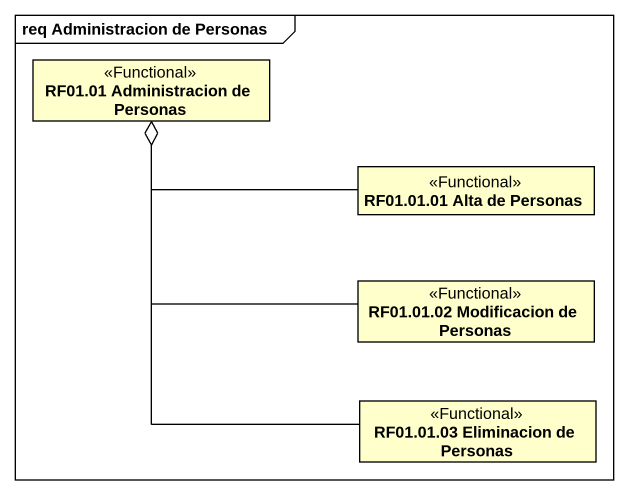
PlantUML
@startuml
mainframe req Administracion de Personas
hide circle
hide empty members
class "RF01.01 Administracion de Personas" as RF01_01_Administracion_de <<Functional>>
class "RF01.01.01 Alta de Personas" as RF01_01_01_Alta_de_Personas <<Functional>>
class "RF01.01.02 Modificacion de Personas" as RF01_01_02_Modificacion_de <<Functional>>
class "RF01.01.03 Eliminacion de Personas" as RF01_01_03_Eliminacion_de <<Functional>>
RF01_01_01_Alta_de_Personas -left-o RF01_01_Administracion_de
RF01_01_02_Modificacion_de -up-o RF01_01_Administracion_de
RF01_01_03_Eliminacion_de -up-o RF01_01_Administracion_de
@enduml
